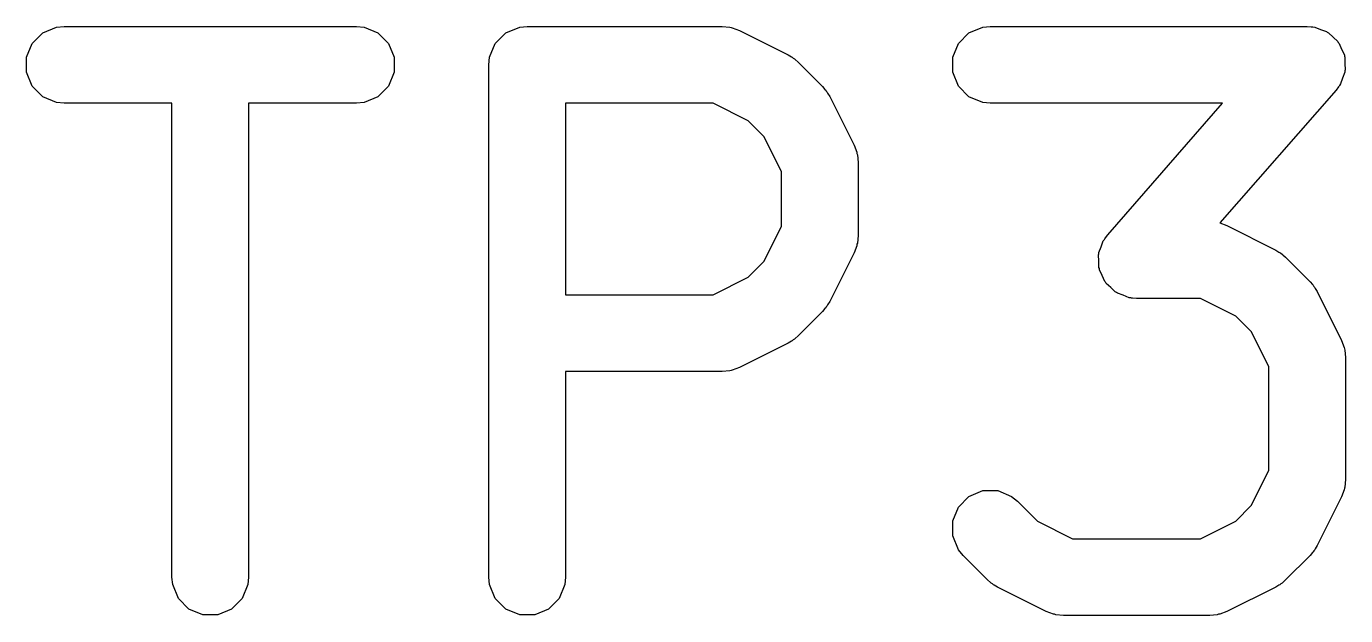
# Model space of a CAD drawing. Extents: x 2.7 to 14.1, y -9.5 to -1.1.
# Drawn here: x 10.358 to 10.4595, y -8.3778 to -8.3325 of the extents above; entities that cross this region are included whole.
import ezdxf

# ---------------------------------------------------------------- set-up
doc = ezdxf.new("R2010")
doc.units = 0
doc.header["$MEASUREMENT"] = 0
doc.layers.add('BLACK', color=7, linetype='CONTINUOUS')

msp = doc.modelspace()

# ---------------------------------------------------------------- linework, layer by layer
at = {"layer": 'BLACK', "linetype": 'CONTINUOUS'}
for p, q in [((10.35847, -8.33382), (10.35928, -8.333)), ((10.35928, -8.333), (10.36035, -8.33256)), ((10.36035, -8.33256), (10.36092, -8.3325)), ((10.36092, -8.3325), (10.38342, -8.3325)), ((10.38342, -8.3325), (10.384, -8.33256)), ((10.384, -8.33256), (10.38506, -8.333)), ((10.38506, -8.333), (10.38587, -8.33382)), ((10.39409, -8.33382), (10.3949, -8.333)), ((10.3949, -8.333), (10.39597, -8.33256)), ((10.39597, -8.33256), (10.39654, -8.3325)), ((10.39654, -8.3325), (10.41154, -8.3325)), ((10.41154, -8.3325), (10.41212, -8.33256)), ((10.41212, -8.33256), (10.41222, -8.3326)), ((10.41222, -8.3326), (10.41232, -8.33261)), ((10.41232, -8.33261), (10.41286, -8.33282)), ((10.41286, -8.33282), (10.41661, -8.33469)), ((10.42971, -8.33382), (10.43052, -8.333)), ((10.43052, -8.333), (10.43159, -8.33256)), ((10.43159, -8.33256), (10.43216, -8.3325)), ((10.43216, -8.3325), (10.45654, -8.3325)), ((10.45654, -8.3325), (10.45684, -8.33253)), ((10.45684, -8.33253), (10.45692, -8.33253)), ((10.45692, -8.33253), (10.45697, -8.33255)), ((10.45697, -8.33255), (10.45711, -8.33256)), ((10.45711, -8.33256), (10.45755, -8.33274)), ((10.45755, -8.33274), (10.45801, -8.3329)), ((10.45801, -8.3329), (10.45808, -8.33296)), ((10.45808, -8.33296), (10.45818, -8.333)), ((10.45818, -8.333), (10.45852, -8.33334)), ((10.35803, -8.33488), (10.35847, -8.33382)), ((10.38587, -8.33382), (10.38632, -8.33488)), ((10.39365, -8.33488), (10.39409, -8.33382)), ((10.42927, -8.33488), (10.42971, -8.33382)), ((10.45852, -8.33334), (10.45888, -8.33366)), ((10.45888, -8.33366), (10.45892, -8.33375)), ((10.45892, -8.33375), (10.45899, -8.33382)), ((10.45899, -8.33382), (10.45917, -8.33426)), ((10.35803, -8.33603), (10.35803, -8.33488)), ((10.38632, -8.33488), (10.38632, -8.33603)), ((10.39359, -8.33546), (10.39365, -8.33488)), ((10.41661, -8.33469), (10.41686, -8.33485)), ((10.41686, -8.33485), (10.41693, -8.33488)), ((10.41693, -8.33488), (10.41701, -8.33494)), ((10.41701, -8.33494), (10.4171, -8.335)), ((10.4171, -8.335), (10.41715, -8.33506)), ((10.41715, -8.33506), (10.41738, -8.33524)), ((10.42927, -8.33603), (10.42927, -8.33488)), ((10.45917, -8.33426), (10.45939, -8.33469)), ((10.45939, -8.33469), (10.45939, -8.33479)), ((10.45939, -8.33479), (10.45943, -8.33488)), ((10.45943, -8.33488), (10.45943, -8.33536)), ((10.35847, -8.3371), (10.35803, -8.33603)), ((10.38632, -8.33603), (10.38587, -8.3371)), ((10.39359, -8.37483), (10.39359, -8.33546)), ((10.41738, -8.33524), (10.41925, -8.33712)), ((10.42971, -8.3371), (10.42927, -8.33603)), ((10.45943, -8.33603), (10.45925, -8.33648)), ((10.45943, -8.33536), (10.45946, -8.33584)), ((10.45946, -8.33584), (10.45943, -8.33593)), ((10.45943, -8.33593), (10.45943, -8.33603)), ((10.35928, -8.33791), (10.35847, -8.3371)), ((10.38587, -8.3371), (10.38506, -8.33791)), ((10.43052, -8.33791), (10.42971, -8.3371)), ((10.45899, -8.3371), (10.45894, -8.33715)), ((10.45901, -8.33705), (10.45899, -8.3371)), ((10.45909, -8.33693), (10.45901, -8.33705)), ((10.45925, -8.33648), (10.45909, -8.33693)), ((10.36035, -8.33835), (10.35928, -8.33791)), ((10.38506, -8.33791), (10.384, -8.33835)), ((10.41925, -8.33712), (10.41944, -8.33735)), ((10.41944, -8.33735), (10.4195, -8.3374)), ((10.4195, -8.3374), (10.41955, -8.33749)), ((10.41955, -8.33749), (10.41962, -8.33757)), ((10.41962, -8.33757), (10.41965, -8.33764)), ((10.41965, -8.33764), (10.41981, -8.33789)), ((10.41981, -8.33789), (10.42168, -8.34164)), ((10.43159, -8.33835), (10.43052, -8.33791)), ((10.45876, -8.3374), (10.44982, -8.34761)), ((10.45894, -8.33715), (10.45876, -8.3374)), ((10.36092, -8.33841), (10.36035, -8.33835)), ((10.36922, -8.33841), (10.36092, -8.33841)), ((10.36922, -8.37483), (10.36922, -8.33841)), ((10.38342, -8.33841), (10.37512, -8.33841)), ((10.37512, -8.33841), (10.37512, -8.37483)), ((10.384, -8.33835), (10.38342, -8.33841)), ((10.41084, -8.33841), (10.3995, -8.33841)), ((10.3995, -8.33841), (10.3995, -8.35313)), ((10.41354, -8.33976), (10.41084, -8.33841)), ((10.43216, -8.33841), (10.43159, -8.33835)), ((10.45003, -8.33841), (10.43216, -8.33841)), ((10.44119, -8.34851), (10.45003, -8.33841)), ((10.41474, -8.34096), (10.41354, -8.33976)), ((10.41609, -8.34365), (10.41474, -8.34096)), ((10.42168, -8.34164), (10.42189, -8.34218)), ((10.42189, -8.34218), (10.4219, -8.34228)), ((10.4219, -8.34228), (10.42194, -8.34238)), ((10.42194, -8.34238), (10.42199, -8.34296)), ((10.42199, -8.34296), (10.42199, -8.34858)), ((10.41609, -8.34788), (10.41609, -8.34365)), ((10.41474, -8.35058), (10.41609, -8.34788)), ((10.44982, -8.34761), (10.45036, -8.34781)), ((10.45036, -8.34781), (10.45411, -8.34969)), ((10.4219, -8.34925), (10.42189, -8.34936)), ((10.42194, -8.34916), (10.4219, -8.34925)), ((10.42199, -8.34858), (10.42194, -8.34916)), ((10.4407, -8.34944), (10.44085, -8.34898)), ((10.44085, -8.34898), (10.44094, -8.34887)), ((10.44094, -8.34887), (10.44096, -8.34882)), ((10.44096, -8.34882), (10.44101, -8.34876)), ((10.44101, -8.34876), (10.44119, -8.34851)), ((10.42168, -8.3499), (10.41981, -8.35365)), ((10.42189, -8.34936), (10.42168, -8.3499)), ((10.44048, -8.35007), (10.44052, -8.34998)), ((10.44052, -8.35055), (10.44048, -8.35007)), ((10.44052, -8.34988), (10.4407, -8.34944)), ((10.44052, -8.34998), (10.44052, -8.34988)), ((10.45411, -8.34969), (10.45435, -8.34985)), ((10.45435, -8.34985), (10.45443, -8.34988)), ((10.45443, -8.34988), (10.45451, -8.34994)), ((10.45451, -8.34994), (10.4546, -8.35)), ((10.4546, -8.35), (10.45465, -8.35006)), ((10.45465, -8.35006), (10.45487, -8.35024)), ((10.45487, -8.35024), (10.45675, -8.35212)), ((10.41354, -8.35178), (10.41474, -8.35058)), ((10.44052, -8.35103), (10.44052, -8.35055)), ((10.44055, -8.35112), (10.44052, -8.35103)), ((10.44056, -8.35122), (10.44055, -8.35112)), ((10.44077, -8.35165), (10.44056, -8.35122)), ((10.41084, -8.35313), (10.41354, -8.35178)), ((10.44096, -8.3521), (10.44077, -8.35165)), ((10.44103, -8.35217), (10.44096, -8.3521)), ((10.44107, -8.35226), (10.44103, -8.35217)), ((10.44143, -8.35257), (10.44107, -8.35226)), ((10.45675, -8.35212), (10.45693, -8.35234)), ((10.3995, -8.35313), (10.41084, -8.35313)), ((10.44177, -8.35291), (10.44143, -8.35257)), ((10.44186, -8.35295), (10.44177, -8.35291)), ((10.44194, -8.35301), (10.44186, -8.35295)), ((10.44239, -8.35317), (10.44194, -8.35301)), ((10.44284, -8.35335), (10.44239, -8.35317)), ((10.45693, -8.35234), (10.45699, -8.35239)), ((10.45699, -8.35239), (10.45705, -8.35248)), ((10.45705, -8.35248), (10.45712, -8.35256)), ((10.45712, -8.35256), (10.45715, -8.35264)), ((10.45715, -8.35264), (10.4573, -8.35288)), ((10.4573, -8.35288), (10.45918, -8.35663)), ((10.41944, -8.35419), (10.41925, -8.35442)), ((10.4195, -8.35414), (10.41944, -8.35419)), ((10.41955, -8.35405), (10.4195, -8.35414)), ((10.41962, -8.35397), (10.41955, -8.35405)), ((10.41965, -8.3539), (10.41962, -8.35397)), ((10.41981, -8.35365), (10.41965, -8.3539)), ((10.44298, -8.35337), (10.44284, -8.35335)), ((10.44303, -8.35338), (10.44298, -8.35337)), ((10.44311, -8.35338), (10.44303, -8.35338)), ((10.44341, -8.35341), (10.44311, -8.35338)), ((10.44834, -8.35341), (10.44341, -8.35341)), ((10.45104, -8.35476), (10.44834, -8.35341)), ((10.41925, -8.35442), (10.41738, -8.35629)), ((10.45223, -8.35595), (10.45104, -8.35476)), ((10.41738, -8.35629), (10.41715, -8.35648)), ((10.45358, -8.35865), (10.45223, -8.35595)), ((10.41661, -8.35685), (10.41286, -8.35872)), ((10.41686, -8.35669), (10.41661, -8.35685)), ((10.41693, -8.35666), (10.41686, -8.35669)), ((10.41701, -8.35659), (10.41693, -8.35666)), ((10.4171, -8.35654), (10.41701, -8.35659)), ((10.41715, -8.35648), (10.4171, -8.35654)), ((10.45918, -8.35663), (10.45938, -8.35717)), ((10.45938, -8.35717), (10.45939, -8.35728)), ((10.45939, -8.35728), (10.45943, -8.35738)), ((10.45943, -8.35738), (10.45949, -8.35795)), ((10.45949, -8.35795), (10.45949, -8.36733)), ((10.41154, -8.35903), (10.3995, -8.35903)), ((10.3995, -8.35903), (10.3995, -8.37483)), ((10.41212, -8.35898), (10.41154, -8.35903)), ((10.41222, -8.35894), (10.41212, -8.35898)), ((10.41232, -8.35893), (10.41222, -8.35894)), ((10.41286, -8.35872), (10.41232, -8.35893)), ((10.45358, -8.36663), (10.45358, -8.35865)), ((10.45223, -8.36933), (10.45358, -8.36663)), ((10.45949, -8.36733), (10.45943, -8.3679)), ((10.43052, -8.36862), (10.43159, -8.36818)), ((10.43159, -8.36818), (10.43274, -8.36818)), ((10.43274, -8.36818), (10.4338, -8.36862)), ((10.45938, -8.36811), (10.45918, -8.36865)), ((10.45939, -8.368), (10.45938, -8.36811)), ((10.45943, -8.3679), (10.45939, -8.368)), ((10.42927, -8.3705), (10.42971, -8.36944)), ((10.42971, -8.36944), (10.43052, -8.36862)), ((10.4338, -8.36862), (10.43425, -8.36899)), ((10.43425, -8.36899), (10.43579, -8.37053)), ((10.45104, -8.37053), (10.45223, -8.36933)), ((10.45918, -8.36865), (10.4573, -8.3724)), ((10.42927, -8.37165), (10.42927, -8.3705)), ((10.43579, -8.37053), (10.43849, -8.37187)), ((10.44834, -8.37187), (10.45104, -8.37053)), ((10.42971, -8.37272), (10.42927, -8.37165)), ((10.43849, -8.37187), (10.44834, -8.37187)), ((10.4573, -8.3724), (10.45715, -8.37265)), ((10.43008, -8.37317), (10.42971, -8.37272)), ((10.43195, -8.37504), (10.43008, -8.37317)), ((10.45675, -8.37317), (10.45487, -8.37504)), ((10.45693, -8.37294), (10.45675, -8.37317)), ((10.45699, -8.37289), (10.45693, -8.37294)), ((10.45705, -8.3728), (10.45699, -8.37289)), ((10.45712, -8.37272), (10.45705, -8.3728)), ((10.45715, -8.37265), (10.45712, -8.37272)), ((10.36928, -8.3754), (10.36922, -8.37483)), ((10.36972, -8.37647), (10.36928, -8.3754)), ((10.37507, -8.3754), (10.37463, -8.37647)), ((10.37512, -8.37483), (10.37507, -8.3754)), ((10.39365, -8.3754), (10.39359, -8.37483)), ((10.39409, -8.37647), (10.39365, -8.3754)), ((10.39944, -8.3754), (10.399, -8.37647)), ((10.3995, -8.37483), (10.39944, -8.3754)), ((10.43218, -8.37523), (10.43195, -8.37504)), ((10.43223, -8.37529), (10.43218, -8.37523)), ((10.43232, -8.37534), (10.43223, -8.37529)), ((10.4324, -8.37541), (10.43232, -8.37534)), ((10.43247, -8.37544), (10.4324, -8.37541)), ((10.43272, -8.37559), (10.43247, -8.37544)), ((10.43647, -8.37747), (10.43272, -8.37559)), ((10.45411, -8.37559), (10.45036, -8.37747)), ((10.45435, -8.37544), (10.45411, -8.37559)), ((10.45443, -8.37541), (10.45435, -8.37544)), ((10.45451, -8.37534), (10.45443, -8.37541)), ((10.4546, -8.37529), (10.45451, -8.37534)), ((10.45465, -8.37523), (10.4546, -8.37529)), ((10.45487, -8.37504), (10.45465, -8.37523)), ((10.37053, -8.37728), (10.36972, -8.37647)), ((10.37463, -8.37647), (10.37381, -8.37728)), ((10.3949, -8.37728), (10.39409, -8.37647)), ((10.399, -8.37647), (10.39818, -8.37728)), ((10.3716, -8.37772), (10.37053, -8.37728)), ((10.37381, -8.37728), (10.37275, -8.37772)), ((10.39597, -8.37772), (10.3949, -8.37728)), ((10.39818, -8.37728), (10.39712, -8.37772)), ((10.43701, -8.37768), (10.43647, -8.37747)), ((10.43711, -8.37768), (10.43701, -8.37768)), ((10.43721, -8.37772), (10.43711, -8.37768)), ((10.44971, -8.37768), (10.44961, -8.37772)), ((10.44982, -8.37768), (10.44971, -8.37768)), ((10.45036, -8.37747), (10.44982, -8.37768)), ((10.37275, -8.37772), (10.3716, -8.37772)), ((10.39712, -8.37772), (10.39597, -8.37772)), ((10.43779, -8.37778), (10.43721, -8.37772)), ((10.44904, -8.37778), (10.43779, -8.37778)), ((10.44961, -8.37772), (10.44904, -8.37778))]:
    msp.add_line(p, q, dxfattribs=at)

doc.saveas('drawing.dxf')
